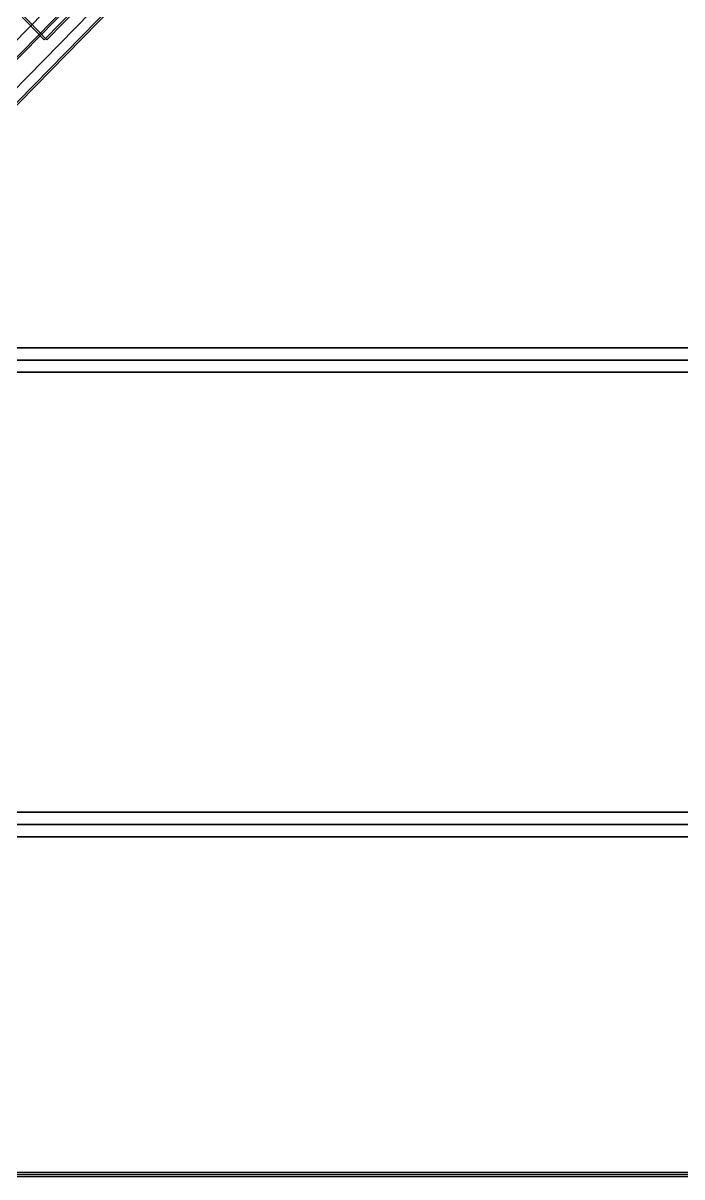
# Model space of a CAD drawing. Header units: millimetres. Extents: x -48000 to 1060615, y -2000 to 333000.
# Drawn here: x -21032 to -19955, y 52043 to 53931 of the extents above; entities that cross this region are included whole.
import ezdxf

# ---------------------------------------------------------------- set-up
doc = ezdxf.new("R2010")
doc.units = ezdxf.units.MM
doc.layers.add('D-STR-STRC', color=7, linetype='Continuous', lineweight=25)

msp = doc.modelspace()

# ---------------------------------------------------------------- linework, layer by layer
at = {"layer": 'D-STR-STRC'}
for points in [[(-22559.71, 53227.16), (-22122.08, 52772.84), (-9401.08, 65772.84), (-9838.72, 66227.16)], [(-22555.88, 53227.16), (-22118.25, 52772.84), (-9397.25, 65772.84), (-9834.89, 66227.16)], [(-22486.88, 53227.16), (-22049.24, 52772.84), (-9328.25, 65772.84), (-9765.88, 66227.16)], [(-22483.04, 53227.16), (-22045.41, 52772.84), (-9324.41, 65772.84), (-9762.05, 66227.16)], [(-19923.01, 52047.25), (-22591.44, 52047.25), (-21834.05, 55145.83), (-19219.31, 55145.83)], [(-22591.35, 52051.13), (-19922.92, 52051.13), (-19219.39, 55149), (-21834.13, 55149)], [(-22591.35, 52047.61), (-19922.92, 52047.61), (-19219.39, 55145.47), (-21834.13, 55145.47)], [(-19923.01, 52043.43), (-22591.44, 52043.43), (-21834.05, 55142.02), (-19219.31, 55142.02)], [(-21349.72, 54269.52), (-20997.56, 53903.94), (-20006.39, 54916.84)], [(-21345.88, 54269.52), (-20993.72, 53903.94), (-20002.56, 54916.84)], [(-22302.56, 53400), (-22302.56, 52600), (22302.56, 52600), (22302.56, 53400)], [(22302.56, 53400), (22302.56, 52600), (-22302.56, 52600), (-22302.56, 53400)], [(-22202.56, 53360), (-22202.56, 52640), (-18612.97, 52640), (-18612.97, 53360)], [(-18612.97, 53360), (-18612.97, 52640), (-22202.56, 52640), (-22202.56, 53360)]]:
    msp.add_lwpolyline(points, close=True, dxfattribs=at)
for points in [[(-22135.76, 52787.04), (-9414.76, 65787.04)], [(-22122.08, 52772.84), (-9401.08, 65772.84)], [(-22059.08, 52787.04), (-9338.09, 65787.04)], [(-22045.41, 52772.84), (-9324.41, 65772.84)], [(-22302.56, 53400), (22302.56, 53400)], [(22302.56, 53400), (-22302.56, 53400)], [(-22302.56, 53380), (22302.56, 53380)], [(22302.56, 53380), (-22302.56, 53380)], [(-22302.56, 52620), (22302.56, 52620)], [(22302.56, 52620), (-22302.56, 52620)], [(-22302.56, 52600), (22302.56, 52600)], [(22302.56, 52600), (-22302.56, 52600)]]:
    msp.add_lwpolyline(points, dxfattribs=at)

doc.saveas('drawing.dxf')
